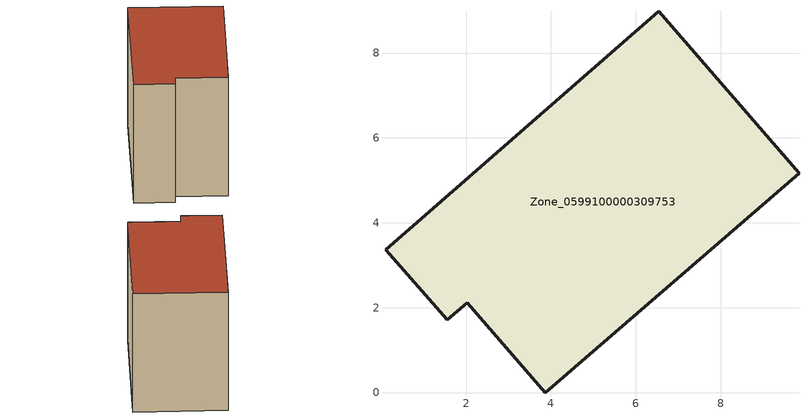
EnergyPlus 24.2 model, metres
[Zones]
Zone_0599100000309753
 floor ground (C_G): 3.86,0 2.03,2.12 1.56,1.71 0.1,3.36 6.54,8.98 9.85,5.17 z0
 wall outside (C_F): 2.03,2.12 3.86,0 9.85,5.17 6.54,8.98 0.1,3.36 1.56,1.71 2.03,2.12 z0:7.11
 roof outside (C_R): 6.54,8.98 0.1,3.36 1.56,1.71 2.03,2.12 3.86,0 9.85,5.17 z7.11
[BUILDING]
Pand.0599100000309753: North Axis=0; Terrain=City; Loads Convergence Tolerance Value=0.04; Temperature Convergence Tolerance Value=0.4; Solar Distribution=FullExterior; Maximum Number of Warmup Days=25; Minimum Number of Warmup Days=1
[Site:Location]
Rotterdam.The.Hague.AP_ZH_NLD Design_Conditions: Latitude=51.96; Longitude=4.45; Time Zone=1; Elevation=-4.5
[SITE:GROUNDTEMPERATURE:BUILDINGSURFACE]
18, 18, 18, 18, 18, 18, 18, 18, 18, 18, 18, 18
[MATERIAL] Thermal Absorptance=0.9; Solar Absorptance=0.7; Visible Absorptance=0.7
Name | Roughness | Thickness | Conductivity | Density | Specific Heat
G.TI.1946 | MediumSmooth | 0.15 | 1 | 540 | 1210
F.TI.1946 | Rough | 0.3 | 0.857143 | 1920 | 840
R.TI.1946 | MediumRough | 0.2 | 0.1 | 1500 | 1000
[CONSTRUCTION]
C_G: G.TI.1946
C_F: F.TI.1946
C_R: R.TI.1946
[ZONE]
Zone_0599100000309753: Type=1; Multiplier=1; Ceiling Height=Autocalculate; Volume=Autocalculate; Floor Area=autocalculate; Part of Total Floor Area=Yes
[ZONEINFILTRATION:DESIGNFLOWRATE]
Infil_Zone_0599100000309753: Zone or ZoneList or Space or SpaceList=Zone_0599100000309753; Schedule=AlwaysOn; Design Flow Rate Calculation Method=Flow/Area; Flow Rate per Floor Area=0.003; Constant Term Coefficient=1; Temperature Term Coefficient=0; Velocity Term Coefficient=0; Velocity Squared Term Coefficient=0
[HVACTEMPLATE:ZONE:IDEALLOADSAIRSYSTEM]
Zone_0599100000309753: Maximum Heating Supply Air Temperature=50; Minimum Cooling Supply Air Temperature=13; Maximum Heating Supply Air Humidity Ratio=0.0156; Minimum Cooling Supply Air Humidity Ratio=0.0077; Heating Limit=NoLimit; Cooling Limit=NoLimit; Dehumidification Control Type=ConstantSensibleHeatRatio; Cooling Sensible Heat Ratio=0.7; Dehumidification Setpoint=60; Humidification Control Type=None; Humidification Setpoint=30; Outdoor Air Method=None; Outdoor Air Flow Rate per Person=0.00944; Outdoor Air Flow Rate per Zone Floor Area=0; Outdoor Air Flow Rate per Zone=0; Demand Controlled Ventilation Type=None; Outdoor Air Economizer Type=NoEconomizer; Heat Recovery Type=None; Sensible Heat Recovery Effectiveness=0.7; Latent Heat Recovery Effectiveness=0.65
[ZONECONTROL:THERMOSTAT]
ThermostatControl_Zone_0599100000309753: Zone or ZoneList=Zone_0599100000309753; Control Type Schedule=DualSetpointControlType; Control 1=Thermostat_Zone_0599100000309753; Temperature Difference Between Cutout And Setpoint=0
[THERMOSTATSETPOINT:DUALSETPOINT]
Thermostat_Zone_0599100000309753: Heating Setpoint Temperature Schedule=HeatingSetpoint_Zone_0599100000309753; Cooling Setpoint Temperature Schedule=CoolingSetpoint_Zone_0599100000309753
[SCHEDULE:COMPACT]
HeatingSetpoint_Zone_0599100000309753: Through: 12/31, For: AllDays, Until: 24:00, 21
CoolingSetpoint_Zone_0599100000309753: Through: 12/31, For: AllDays, Until: 24:00, 24
DualSetpointControlType: Through: 12/31, For: AllDays, Until: 24:00, 4
AlwaysOn: Through: 12/31, For: AllDays, Until: 24:00, 1
